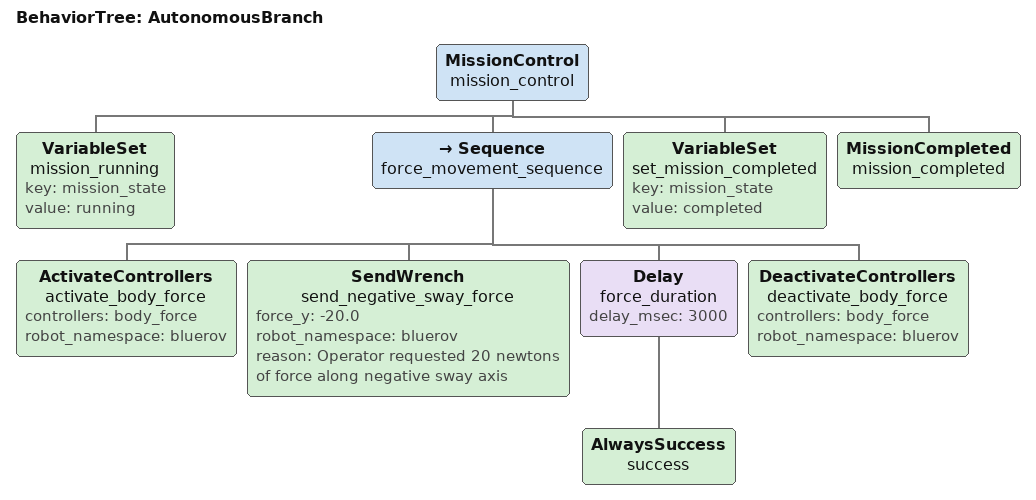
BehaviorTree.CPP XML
<root>
  <BehaviorTree ID="AutonomousBranch">
    <MissionControl name="mission_control">
      <VariableSet name="mission_running" key="mission_state" value="running"/>
      <Sequence name="force_movement_sequence">
        <ActivateControllers name="activate_body_force" controllers="body_force" robot_namespace="bluerov"/>
        <SendWrench name="send_negative_sway_force" force_y="-20.0" robot_namespace="bluerov" reason="Operator requested 20 newtons of force along negative sway axis"/>
        <Delay name="force_duration" delay_msec="3000">
          <AlwaysSuccess name="success"/>
        </Delay>
        <DeactivateControllers name="deactivate_body_force" controllers="body_force" robot_namespace="bluerov"/>
      </Sequence>
      <VariableSet name="set_mission_completed" key="mission_state" value="completed"/>
      <MissionCompleted name="mission_completed"/>
    </MissionControl>
  </BehaviorTree>
</root>
